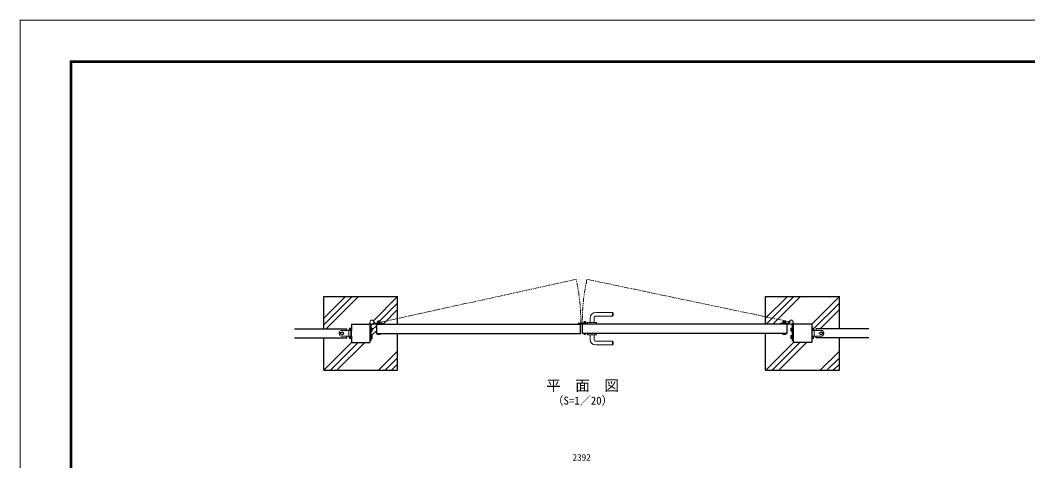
# Model space of a CAD drawing. Units: millimetres, scale not verified. Extents: x -4199 to 4201, y -2971 to 2969.
# Drawn here: x -4199 to 1258, y 582 to 2969 of the extents above; entities that cross this region are included whole.
import ezdxf
from ezdxf.enums import TextEntityAlignment as Align

# ---------------------------------------------------------------- set-up
doc = ezdxf.new("R2010")
doc.units = ezdxf.units.MM
doc.header["$LTSCALE"] = 10
doc.linetypes.add('USER1', pattern=[2, 1.25, -0.25, 0.25, -0.25])
doc.linetypes.add('USER2', pattern=[5, 2.5, -0.5, 0.5, -0.5, 0.5, -0.5])
for name, color, linetype, lineweight in [('0-0_D-STR4', 7, 'Continuous', 25), ('0-1_D-DCR-HCH', 7, 'Continuous', 13), ('0-2_D-STR3', 3, 'Continuous', 13), ('0-3_D-BMK', 2, 'USER1', 13), ('0-4_D-STR1', 1, 'Continuous', 25), ('0-5_D-STR-DIM', 7, 'Continuous', 13), ('0-B_D-TTL-TXT', 7, 'Continuous', 13), ('0-D_D-TTL', 7, 'Continuous', 13)]:
    doc.layers.add(name, color=color, linetype=linetype, lineweight=lineweight)
doc.styles.add('ＭＳ ゴシック', font='')
doc.styles.get('ＭＳ ゴシック').set_extended_font_data('MS Gothic')

msp = doc.modelspace()

# ---------------------------------------------------------------- linework, layer by layer
at = {"layer": '0-0_D-STR4'}
for p, q in [((-2154.72, 1322.62), (-2154.72, 1472.62)), ((237.28, 1297.62), (237.28, 1472.62)), ((-162.72, 1072.62), (-162.72, 1272.62)), ((-2554.72, 1072.62), (-2554.72, 1247.62))]:
    msp.add_line(p, q, dxfattribs=at)
for points in [[(-2554.72, 1297.62), (-2554.72, 1472.62), (-2154.72, 1472.62)], [(-162.72, 1322.62), (-162.72, 1472.62), (237.28, 1472.62)], [(-2554.72, 1072.62), (-2154.72, 1072.62), (-2154.72, 1272.62)], [(-162.72, 1072.62), (237.28, 1072.62), (237.28, 1247.62)]]:
    msp.add_lwpolyline(points, dxfattribs=at)
at = {"layer": '0-1_D-DCR-HCH'}
for p, q in [((-2554.72, 1318.94), (-2401.05, 1472.62)), ((-2554.72, 1354.3), (-2436.4, 1472.62)), ((-2540.69, 1297.62), (-2365.69, 1472.62)), ((-2285.81, 1340.54), (-2154.72, 1471.62)), ((-2250.7, 1340.3), (-2154.72, 1436.27)), ((-162.72, 1354.3), (-44.4, 1472.62)), ((-159.05, 1322.62), (-9.05, 1472.62)), ((-123.69, 1322.62), (26.31, 1472.62)), ((87.28, 1321.62), (237.28, 1471.62)), ((97.63, 1296.62), (237.28, 1436.27)), ((-2233.02, 1322.62), (-2154.72, 1400.91)), ((133.98, 1297.62), (237.28, 1400.91)), ((-2291.62, 1292.3), (-2269.72, 1314.2)), ((-2295.32, 1260.32), (-2269.72, 1285.91)), ((-2553.73, 1072.62), (-2403.73, 1222.62)), ((-2518.37, 1072.62), (-2368.37, 1222.62)), ((-2483.02, 1072.62), (-2333.02, 1222.62)), ((-161.73, 1072.62), (-11.73, 1222.62)), ((-126.37, 1072.62), (23.63, 1222.62)), ((-91.02, 1072.62), (58.98, 1222.62)), ((-2258.24, 1072.62), (-2154.72, 1176.13)), ((133.76, 1072.62), (237.28, 1176.13)), ((-2222.88, 1072.62), (-2154.72, 1140.78)), ((-2187.53, 1072.62), (-2154.72, 1105.42)), ((169.12, 1072.62), (237.28, 1140.78)), ((204.47, 1072.62), (237.28, 1105.42))]:
    msp.add_line(p, q, dxfattribs=at)
at = {"layer": '0-2_D-STR3'}
for p, q in [((-1082.16, 1385.62), (-990.4, 1385.62)), ((-1081.28, 1365.62), (-990.4, 1365.62)), ((-990.4, 1385.62), (-990.4, 1365.62)), ((-2304.72, 1323.74), (-2298.72, 1323.74)), ((-2298.72, 1323.74), (-2298.72, 1234.22)), ((-2293.92, 1322.62), (-2235.72, 1322.62)), ((-2235.72, 1328.62), (-2284.25, 1328.62)), ((-2284.25, 1328.62), (-2284.25, 1322.62)), ((-2264.72, 1330.22), (-2264.72, 1328.62)), ((-2248.72, 1330.22), (-2264.72, 1330.22)), ((-2264.42, 1332.22), (-2264.42, 1330.22)), ((-2249.02, 1332.22), (-2264.42, 1332.22)), ((-2264.22, 1332.22), (-2264.22, 1338.02)), ((-2250.95, 1338.72), (-2262.49, 1338.72)), ((-2260.72, 1340.32), (-2260.02, 1341.02)), ((-2260.72, 1338.72), (-2260.72, 1340.32)), ((-2252.72, 1340.32), (-2260.72, 1340.32)), ((-2260.47, 1332.22), (-2260.47, 1338.02)), ((-2260.02, 1338.72), (-2260.02, 1341.02)), ((-2253.42, 1341.02), (-2260.02, 1341.02)), ((-2256.72, 1328.62), (-2256.72, 1340.52)), ((-2253.42, 1338.72), (-2253.42, 1341.02)), ((-2253.42, 1341.02), (-2252.72, 1340.32)), ((-2252.97, 1332.22), (-2252.97, 1338.02)), ((-2252.72, 1338.72), (-2252.72, 1340.32)), ((-2249.22, 1332.22), (-2249.22, 1338.02)), ((-2249.02, 1330.22), (-2249.02, 1332.22)), ((-2248.72, 1330.22), (-2248.72, 1328.62)), ((-2235.72, 1322.62), (-2235.72, 1328.62)), ((-1177.72, 1322.62), (-1177.72, 1327.12)), ((-1127.72, 1327.12), (-1177.72, 1327.12)), ((-1127.72, 1322.62), (-1177.72, 1322.62)), ((-1146.72, 1327.12), (-1146.72, 1330.22)), ((-1134.72, 1330.22), (-1146.72, 1330.22)), ((-1134.72, 1328.72), (-1146.72, 1328.72)), ((-1134.95, 1335.22), (-1146.5, 1335.22)), ((-1146.5, 1330.22), (-1146.5, 1335.22)), ((-1142.72, 1336.27), (-1143.72, 1335.27)), ((-1143.72, 1335.22), (-1143.72, 1335.27)), ((-1143.72, 1335.27), (-1137.72, 1335.27)), ((-1143.61, 1330.22), (-1143.61, 1335.22)), ((-1142.72, 1335.22), (-1142.72, 1336.27)), ((-1138.72, 1335.22), (-1138.72, 1336.27)), ((-1137.84, 1330.22), (-1137.84, 1335.22)), ((-1137.72, 1335.22), (-1137.72, 1335.27)), ((-1134.95, 1330.22), (-1134.95, 1335.22)), ((-1134.72, 1327.12), (-1134.72, 1330.22)), ((-1127.72, 1322.62), (-1127.72, 1327.12)), ((-1125.72, 1322.62), (-1125.72, 1330.32)), ((-1125.72, 1322.62), (-1077.72, 1322.62)), ((-1125.42, 1330.62), (-1078.02, 1330.62)), ((-1112.16, 1356.28), (-1112.72, 1330.62)), ((-1091.27, 1355.4), (-1090.72, 1330.62)), ((-1077.72, 1322.62), (-1077.72, 1330.32)), ((-81.72, 1322.62), (-81.72, 1328.62)), ((-81.72, 1328.62), (-33.2, 1328.62)), ((-23.52, 1322.62), (-81.72, 1322.62)), ((-68.72, 1330.22), (-68.72, 1328.62)), ((-68.42, 1330.22), (-68.42, 1332.22)), ((-68.22, 1332.22), (-68.22, 1338.02)), ((-66.5, 1338.72), (-54.96, 1338.72)), ((-64.02, 1341.02), (-64.72, 1340.32)), ((-64.72, 1338.72), (-64.72, 1340.32)), ((-64.72, 1340.32), (-56.72, 1340.32)), ((-64.47, 1332.22), (-64.47, 1338.02)), ((-64.02, 1338.72), (-64.02, 1341.02)), ((-64.02, 1341.02), (-57.42, 1341.02)), ((-60.72, 1328.62), (-60.72, 1340.52)), ((-57.42, 1338.72), (-57.42, 1341.02)), ((-56.72, 1340.32), (-57.42, 1341.02)), ((-56.97, 1332.22), (-56.97, 1338.02)), ((-56.72, 1338.72), (-56.72, 1340.32)), ((-53.22, 1332.22), (-53.22, 1338.02)), ((-33.2, 1328.62), (-33.2, 1322.62)), ((-12.72, 1323.74), (-18.72, 1323.74)), ((-18.72, 1323.74), (-18.72, 1234.22)), ((-12.72, 1333.42), (-12.72, 1234.22)), ((-2470.72, 1277.62), (-2470.72, 1267.62)), ((-2455.72, 1280.12), (-2462.22, 1276.36)), ((-2462.22, 1268.87), (-2462.22, 1276.36)), ((-2455.72, 1265.12), (-2462.22, 1268.87)), ((-2461.22, 1277.12), (-2460.92, 1277.12)), ((-2460.72, 1287.62), (-2404.72, 1287.62)), ((-2460.72, 1257.62), (-2404.72, 1257.62)), ((-2455.72, 1280.12), (-2449.22, 1276.36)), ((-2455.72, 1265.12), (-2449.22, 1268.87)), ((-2450.53, 1277.12), (-2450.22, 1277.12)), ((-2450.53, 1268.12), (-2450.22, 1268.12)), ((-2449.22, 1268.87), (-2449.22, 1276.36)), ((-2418.12, 1257.62), (-2418.12, 1287.62)), ((-2417.12, 1295.92), (-2416.42, 1296.62)), ((-2417.12, 1295.92), (-2417.12, 1289.32)), ((-2414.82, 1295.92), (-2417.12, 1295.92)), ((-2416.42, 1288.62), (-2417.12, 1289.32)), ((-2414.82, 1289.32), (-2417.12, 1289.32)), ((-2417.12, 1255.92), (-2416.42, 1256.62)), ((-2417.12, 1255.92), (-2417.12, 1249.32)), ((-2414.82, 1255.92), (-2417.12, 1255.92)), ((-2416.42, 1296.62), (-2416.42, 1288.62)), ((-2414.82, 1296.62), (-2416.42, 1296.62)), ((-2415.36, 1288.62), (-2416.42, 1288.62)), ((-2415.36, 1256.62), (-2416.42, 1256.62)), ((-2416.42, 1256.62), (-2416.42, 1248.62)), ((-2414.82, 1298.4), (-2414.82, 1288.75)), ((-2414.82, 1256.49), (-2414.82, 1246.85)), ((-2408.32, 1300.12), (-2414.12, 1300.12)), ((-2408.32, 1296.37), (-2414.12, 1296.37)), ((-2408.32, 1288.87), (-2408.63, 1288.87)), ((-2408.32, 1256.37), (-2408.63, 1256.37)), ((-2408.32, 1300.32), (-2408.32, 1288.81)), ((-2406.32, 1300.32), (-2408.32, 1300.32)), ((-2408.32, 1256.43), (-2408.32, 1244.92)), ((-2407.92, 1287.62), (-2407.92, 1257.62)), ((-2406.32, 1300.62), (-2406.32, 1288.27)), ((-2406.32, 1300.62), (-2404.72, 1300.62)), ((-2406.32, 1256.97), (-2406.32, 1244.62)), ((-2404.72, 1287.62), (-2404.72, 1257.62)), ((-2297.12, 1300.62), (-2298.72, 1300.62)), ((-2297.12, 1284.62), (-2298.72, 1284.62)), ((-2297.12, 1260.62), (-2298.72, 1260.62)), ((-2297.12, 1284.62), (-2297.12, 1300.62)), ((-2292.32, 1300.12), (-2297.12, 1300.12)), ((-2292.32, 1296.37), (-2297.12, 1296.37)), ((-2292.32, 1288.87), (-2297.12, 1288.87)), ((-2292.32, 1285.12), (-2297.12, 1285.12)), ((-2297.12, 1244.62), (-2297.12, 1260.62)), ((-2292.32, 1260.12), (-2297.12, 1260.12)), ((-2292.32, 1256.37), (-2297.12, 1256.37)), ((-2291.62, 1298.35), (-2291.62, 1286.82)), ((-2291.62, 1258.35), (-2291.62, 1246.82)), ((-2248.72, 1271.02), (-2264.72, 1271.02)), ((-2264.22, 1266.1), (-2264.22, 1271.02)), ((-2263.22, 1265.52), (-2264.22, 1266.1)), ((-2250.22, 1265.52), (-2263.22, 1265.52)), ((-2260.47, 1266.1), (-2260.47, 1271.02)), ((-2252.98, 1266.1), (-2252.98, 1271.02)), ((-2250.22, 1265.52), (-2249.22, 1266.1)), ((-2249.22, 1266.1), (-2249.22, 1271.02)), ((-2248.72, 1272.62), (-2248.72, 1271.02)), ((-1145.97, 1270.12), (-1145.97, 1271.02)), ((-1138.47, 1267.12), (-1142.97, 1267.12)), ((-1135.47, 1270.12), (-1135.47, 1271.02)), ((-1125.72, 1272.62), (-1125.72, 1264.92)), ((-1125.72, 1272.62), (-1077.72, 1272.62)), ((-1125.42, 1264.62), (-1078.02, 1264.62)), ((-1112.16, 1238.95), (-1112.72, 1264.62)), ((-1091.27, 1239.84), (-1090.72, 1264.62)), ((-1077.72, 1272.62), (-1077.72, 1264.92)), ((-68.72, 1272.62), (-68.72, 1271.02)), ((-68.72, 1272.62), (-52.72, 1272.62)), ((-68.72, 1271.02), (-52.72, 1271.02)), ((-68.22, 1266.1), (-68.22, 1271.02)), ((-67.22, 1265.52), (-68.22, 1266.1)), ((-67.22, 1265.52), (-54.22, 1265.52)), ((-64.47, 1266.1), (-64.47, 1271.02)), ((-56.98, 1266.1), (-56.98, 1271.02)), ((-54.22, 1265.52), (-53.22, 1266.1)), ((-53.22, 1266.1), (-53.22, 1271.02)), ((-52.72, 1272.62), (-52.72, 1271.02)), ((-25.82, 1298.35), (-25.82, 1286.82)), ((-25.82, 1258.35), (-25.82, 1246.82)), ((-25.12, 1300.12), (-20.32, 1300.12)), ((-25.12, 1296.37), (-20.32, 1296.37)), ((-25.12, 1288.87), (-20.32, 1288.87)), ((-25.12, 1285.12), (-20.32, 1285.12)), ((-25.12, 1260.12), (-20.32, 1260.12)), ((-25.12, 1256.37), (-20.32, 1256.37)), ((-20.32, 1300.62), (-18.72, 1300.62)), ((-20.32, 1284.62), (-20.32, 1300.62)), ((-20.32, 1284.62), (-18.72, 1284.62)), ((-20.32, 1260.62), (-18.72, 1260.62)), ((-20.32, 1244.62), (-20.32, 1260.62)), ((88.88, 1300.62), (87.28, 1300.62)), ((87.28, 1287.62), (87.28, 1257.62)), ((143.28, 1287.62), (87.28, 1287.62)), ((143.28, 1257.62), (87.28, 1257.62)), ((88.88, 1300.62), (88.88, 1288.27)), ((88.88, 1300.32), (90.88, 1300.32)), ((88.88, 1256.97), (88.88, 1244.62)), ((90.48, 1287.62), (90.48, 1257.62)), ((90.88, 1300.32), (90.88, 1288.81)), ((90.88, 1300.12), (96.68, 1300.12)), ((90.88, 1296.37), (96.68, 1296.37)), ((90.88, 1288.87), (91.18, 1288.87)), ((90.88, 1256.43), (90.88, 1244.92)), ((90.88, 1256.37), (91.18, 1256.37)), ((97.38, 1298.4), (97.38, 1288.75)), ((97.38, 1296.62), (98.98, 1296.62)), ((97.38, 1295.92), (99.68, 1295.92)), ((97.38, 1289.32), (99.68, 1289.32)), ((97.38, 1256.49), (97.38, 1246.85)), ((97.38, 1255.92), (99.68, 1255.92)), ((97.91, 1288.62), (98.98, 1288.62)), ((97.91, 1256.62), (98.98, 1256.62)), ((99.68, 1295.92), (98.98, 1296.62)), ((98.98, 1296.62), (98.98, 1288.62)), ((98.98, 1288.62), (99.68, 1289.32)), ((99.68, 1255.92), (98.98, 1256.62)), ((98.98, 1256.62), (98.98, 1248.62)), ((99.68, 1295.92), (99.68, 1289.32)), ((99.68, 1255.92), (99.68, 1249.32)), ((100.68, 1257.62), (100.68, 1287.62)), ((138.28, 1280.12), (131.78, 1276.36)), ((131.78, 1268.87), (131.78, 1276.36)), ((138.28, 1265.12), (131.78, 1268.87)), ((133.08, 1277.12), (132.78, 1277.12)), ((133.08, 1268.12), (132.78, 1268.12)), ((138.28, 1280.12), (144.78, 1276.36)), ((143.78, 1277.12), (143.47, 1277.12)), ((153.28, 1277.62), (153.28, 1267.62)), ((-2416.42, 1248.62), (-2417.12, 1249.32)), ((-2414.82, 1249.32), (-2417.12, 1249.32)), ((-2414.82, 1248.62), (-2416.42, 1248.62)), ((-2408.32, 1248.87), (-2414.12, 1248.87)), ((-2408.32, 1245.12), (-2414.12, 1245.12)), ((-2408.32, 1244.92), (-2406.32, 1244.92)), ((-2406.32, 1244.62), (-2404.72, 1244.62)), ((-2297.12, 1244.62), (-2298.72, 1244.62)), ((-2292.32, 1248.87), (-2297.12, 1248.87)), ((-2292.32, 1245.12), (-2297.12, 1245.12)), ((-1082.16, 1209.62), (-990.4, 1209.62)), ((-1081.28, 1229.62), (-990.4, 1229.62)), ((-990.4, 1209.62), (-990.4, 1229.62)), ((-25.12, 1248.87), (-20.32, 1248.87)), ((-25.12, 1245.12), (-20.32, 1245.12)), ((-20.32, 1244.62), (-18.72, 1244.62)), ((-12.72, 1234.22), (-18.72, 1234.22)), ((88.88, 1244.62), (87.28, 1244.62)), ((90.88, 1244.92), (88.88, 1244.92)), ((90.88, 1248.87), (96.68, 1248.87)), ((90.88, 1245.12), (96.68, 1245.12)), ((97.38, 1249.32), (99.68, 1249.32)), ((97.38, 1248.62), (98.98, 1248.62)), ((98.98, 1248.62), (99.68, 1249.32))]:
    msp.add_line(p, q, dxfattribs=at)
for points in [[(-2304.72, 1333.42), (-2304.72, 1234.22), (-2298.72, 1234.22)], [(-1142.72, 1336.27), (-1138.72, 1336.27), (-1137.72, 1335.27)], [(-68.72, 1330.22), (-52.72, 1330.22), (-52.72, 1328.62)], [(-68.42, 1332.22), (-53.02, 1332.22), (-53.02, 1330.22)], [(-2248.72, 1272.62), (-2264.72, 1272.62), (-2264.72, 1271.02)], [(-1134.72, 1271.02), (-1134.72, 1272.62), (-1146.72, 1272.62)], [(-1134.72, 1271.02), (-1146.72, 1271.02), (-1146.72, 1272.62)], [(138.28, 1265.12), (144.78, 1268.87), (144.78, 1276.36)]]:
    msp.add_lwpolyline(points, dxfattribs=at)
for centre, radius in [((-2293.92, 1333.42), 10.8), ((-23.52, 1333.42), 10.8), ((-2455.72, 1272.62), 6.5), ((138.28, 1272.62), 6.5)]:
    msp.add_circle(centre, radius, dxfattribs=at)
for centre, radius, start, end in [((-1082.16, 1355.62), 30, 90, 178.73006), ((-1081.28, 1355.62), 10, 90, 181.26988), ((-1007.72, 1375.62), 20, 329.99997, 30.00006), ((-2298.72, 1323.74), 6, 270, 349.73982), ((-2284.25, 1328.62), 6, 0, 79.73982), ((-2262.35, 1335.87), 2.85, 48.86505, 131.13495), ((-2256.72, 1328.32), 10.39, 68.85295, 111.14705), ((-2251.1, 1335.87), 2.85, 48.83491, 131.16509), ((-1125.42, 1330.32), 0.3, 90, 180), ((-1078.02, 1330.32), 0.3, 0, 90), ((-66.35, 1335.87), 2.85, 48.83491, 131.16509), ((-60.72, 1328.32), 10.39, 68.85295, 111.14705), ((-55.1, 1335.87), 2.85, 48.86505, 131.13495), ((-33.2, 1328.62), 6, 100.26018, 180), ((-18.72, 1323.74), 6, 190.26018, 270), ((-2460.72, 1277.62), 10, 90, 180), ((-2460.72, 1267.62), 10, 180, 270), ((-2461.22, 1272.62), 4.5, 90, 273.66793), ((-2450.22, 1272.62), 4.5, 270, 90), ((-2411.42, 1273.4), 15.71, 64.76136, 115.23864), ((-2411.42, 1271.83), 15.71, 244.76136, 295.23864), ((-2411.98, 1298.24), 2.85, 138.83491, 221.16509), ((-2404.43, 1292.62), 10.39, 158.85295, 201.14705), ((-2404.43, 1252.62), 10.39, 158.85295, 201.14705), ((-2294.48, 1298.24), 2.85, 318.95661, 41.04339), ((-2302.02, 1292.62), 10.39, 338.85295, 21.14705), ((-2294.48, 1258.24), 2.85, 318.95661, 41.04339), ((-2302.02, 1252.62), 10.39, 338.85295, 21.14705), ((-2294.46, 1286.99), 2.84, 318.76361, 41.23639), ((-2262.35, 1268.86), 3.34, 235.79454, 304.20546), ((-2256.72, 1277.97), 12.45, 252.48215, 287.51785), ((-2251.1, 1268.86), 3.34, 235.79454, 304.20546), ((-1142.97, 1270.12), 3, 180, 270), ((-1138.47, 1270.12), 3, 270, 0), ((-1125.42, 1264.92), 0.3, 180, 270), ((-1078.02, 1264.92), 0.3, 270, 0), ((-66.35, 1268.86), 3.34, 235.79454, 304.20546), ((-60.72, 1277.97), 12.45, 252.48215, 287.51785), ((-55.1, 1268.86), 3.34, 235.79454, 304.20546), ((-22.99, 1286.99), 2.84, 138.76361, 221.23639), ((-22.97, 1298.24), 2.85, 138.95661, 221.04339), ((-15.43, 1292.62), 10.39, 158.85295, 201.14705), ((-22.97, 1258.24), 2.85, 138.95661, 221.04339), ((-15.43, 1252.62), 10.39, 158.85295, 201.14705), ((93.98, 1273.4), 15.71, 64.76136, 115.23864), ((93.98, 1271.83), 15.71, 244.76136, 295.23864), ((94.53, 1298.24), 2.85, 318.83491, 41.16509), ((86.98, 1292.62), 10.39, 338.85295, 21.14705), ((86.98, 1252.62), 10.39, 338.85295, 21.14705), ((132.78, 1272.62), 4.5, 90, 270), ((143.28, 1277.62), 10, 0, 90), ((143.28, 1267.62), 10, 270, 0), ((143.78, 1272.62), 4.5, 266.33207, 90), ((-2411.98, 1246.99), 2.85, 138.86505, 221.13495), ((-2294.46, 1246.99), 2.84, 318.76361, 41.23639), ((-1082.16, 1239.62), 30, 181.26994, 270), ((-1081.28, 1239.62), 10, 178.73012, 270), ((-1007.72, 1219.62), 20, 329.99994, 30.00003), ((-22.99, 1246.99), 2.84, 138.76361, 221.23639), ((94.53, 1246.99), 2.85, 318.86505, 41.13495)]:
    msp.add_arc(centre, radius, start, end, dxfattribs=at)
at = {"layer": '0-3_D-BMK', "linetype": 'USER2'}
for p, q in [((-2243.92, 1333.42), (-1187.84, 1565.09)), ((-23.52, 1333.42), (-1129.61, 1565.09))]:
    msp.add_line(p, q, dxfattribs=at)
for centre, start, end in [((-2243.92, 1333.42), 359.42767, 12.37307), ((-73.52, 1333.42), 167.62693, 180.57233)]:
    msp.add_arc(centre, 1081.2, start, end, dxfattribs=at)
at = {"layer": '0-4_D-STR1'}
for p, q in [((-2404.72, 1322.62), (-2304.72, 1322.62)), ((-2404.72, 1322.62), (-2404.72, 1287.62)), ((-2304.72, 1322.62), (-2304.72, 1222.62)), ((-2269.72, 1322.62), (-1163.72, 1322.62)), ((-2269.72, 1322.62), (-2269.72, 1272.62)), ((-1163.72, 1272.62), (-1163.72, 1322.62)), ((-47.72, 1322.62), (-1153.72, 1322.62)), ((-1153.72, 1272.62), (-1153.72, 1322.62)), ((-47.72, 1322.62), (-47.72, 1272.62)), ((-12.72, 1322.62), (-12.72, 1222.62)), ((87.28, 1322.62), (-12.72, 1322.62)), ((87.28, 1322.62), (87.28, 1287.62)), ((-2713.72, 1297.62), (-2429.73, 1297.62)), ((-2429.73, 1287.62), (-2429.73, 1297.62)), ((-2429.73, 1247.62), (-2429.73, 1257.62)), ((-2404.72, 1257.62), (-2404.72, 1222.62)), ((-2269.72, 1272.62), (-1163.72, 1272.62)), ((-47.72, 1272.62), (-1153.72, 1272.62)), ((87.28, 1257.62), (87.28, 1222.62)), ((112.28, 1287.62), (112.28, 1297.62)), ((396.27, 1297.62), (112.28, 1297.62)), ((112.28, 1247.62), (112.28, 1257.62)), ((-2713.72, 1247.62), (-2429.73, 1247.62)), ((-2404.72, 1222.62), (-2304.72, 1222.62)), ((87.28, 1222.62), (-12.72, 1222.62)), ((396.27, 1247.62), (112.28, 1247.62))]:
    msp.add_line(p, q, dxfattribs=at)
at = {"layer": '0-D_D-TTL', "color": 2}
msp.add_lwpolyline([(-4198.54, 2968.58), (4201.46, 2968.58), (4201.46, -2971.42), (-4198.54, -2971.42)], close=True, dxfattribs=at)
at = {"layer": '0-D_D-TTL'}
for points in [[(-3928.54, 2748.58), (3931.46, 2748.58), (3931.46, -2751.42), (-3928.54, -2751.42)], [(-3926.04, 2746.08), (3928.96, 2746.08), (3928.96, -2748.92), (-3926.04, -2748.92)], [(-3923.54, 2743.58), (3926.46, 2743.58), (3926.46, -2746.42), (-3923.54, -2746.42)], [(-3921.04, 2741.08), (3923.96, 2741.08), (3923.96, -2743.92), (-3921.04, -2743.92)], [(-3918.54, 2738.58), (3921.46, 2738.58), (3921.46, -2741.42), (-3918.54, -2741.42)]]:
    msp.add_lwpolyline(points, close=True, dxfattribs=at)

# ---------------------------------------------------------------- texts
at = {"layer": '0-5_D-STR-DIM', "style": 'ＭＳ ゴシック'}
msp.add_text('2392', height=36.07, dxfattribs=at).set_placement((-1207.27, 572.12), align=Align.BOTTOM_LEFT)
at = {"layer": '0-B_D-TTL-TXT', "style": 'ＭＳ ゴシック'}
for s, height, p in [('平\u3000面\u3000図', 57.7, (-1349.9, 943.73)), ('（S=1／20）', 43.33, (-1315.79, 873.83))]:
    msp.add_text(s, height=height, dxfattribs=at).set_placement(p, align=Align.BOTTOM_LEFT)

doc.saveas('drawing.dxf')
